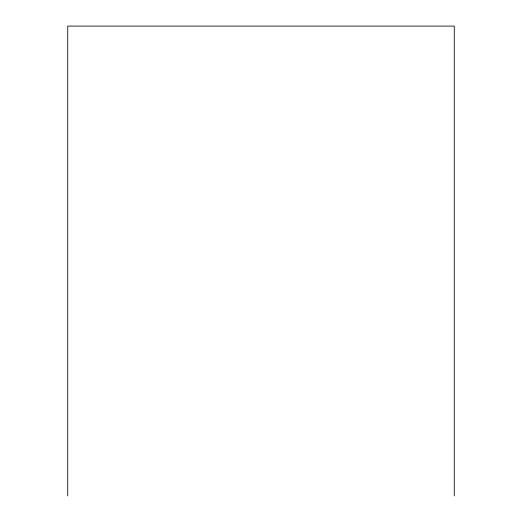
<?xml version="1.0" encoding="UTF-8"?>
<svg xmlns="http://www.w3.org/2000/svg" width="522" height="522" viewBox="0 0 522 522"><rect width="100%" height="100%" fill="white"/><g stroke="black" fill="none" stroke-linecap="round" stroke-linejoin="round"><path stroke-width="0.78" d="M454.271 495.9L454.271 26.1L67.73 26.1L67.73 495.9"/></g></svg>
